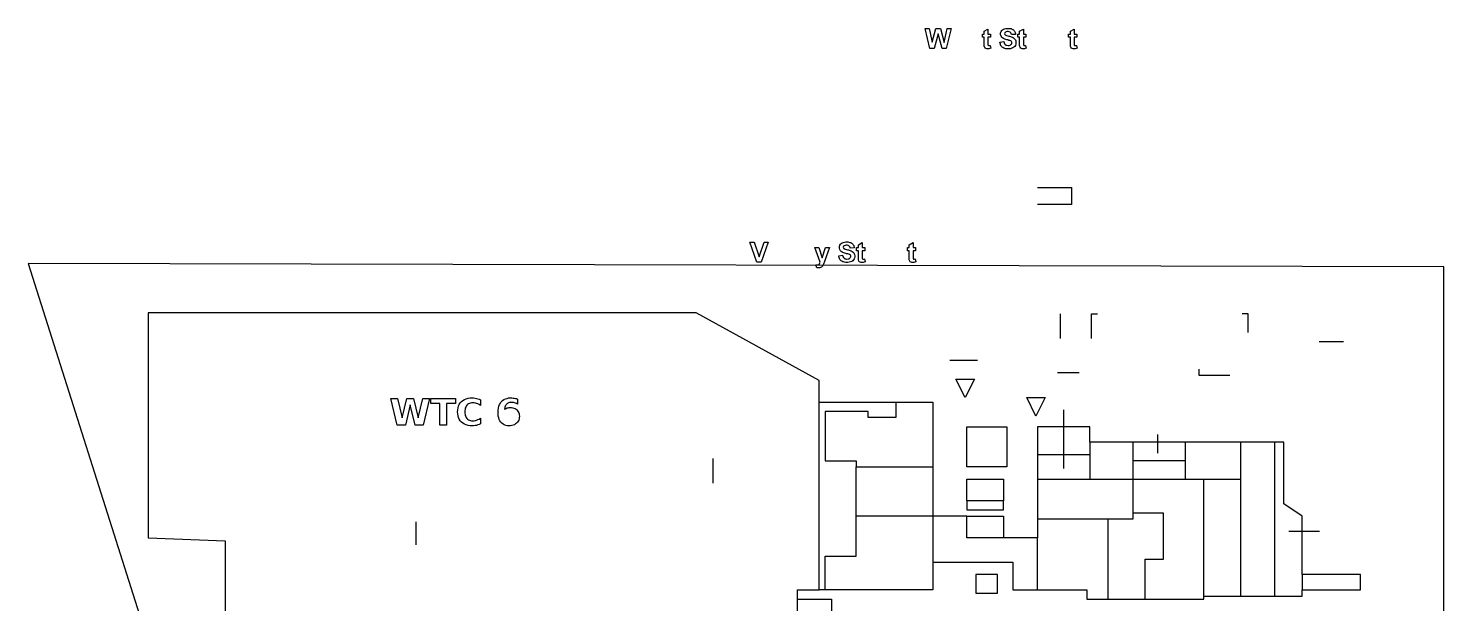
# Model space of a CAD drawing. Header units: metres. Extents: x 0 to 180, y 0 to 109.
# Drawn here: x 76.1 to 180, y 67 to 109.2 of the extents above; entities that cross this region are included whole.
import ezdxf

# ---------------------------------------------------------------- set-up
doc = ezdxf.new("R2010")
doc.units = ezdxf.units.M
doc.layers.add('DOOR', color=3, linetype='Continuous')
doc.layers.add('WALL', color=7, linetype='Continuous')

msp = doc.modelspace()

# ---------------------------------------------------------------- linework, layer by layer
at = {"layer": 'DOOR'}
for p, q in [((147.15, 77.08), (145.8, 77.08)), ((147.04, 74.59), (145.68, 74.59)), ((145.68, 73.92), (147.04, 73.92))]:
    msp.add_line(p, q, dxfattribs=at)
at = {"layer": 'WALL'}
for p, q in [((142.29, 107.76), (141.95, 109.21)), ((141.95, 109.21), (142.25, 109.21)), ((142.25, 109.21), (142.47, 108.21)), ((142.47, 108.21), (142.73, 109.21)), ((142.73, 109.21), (143.08, 109.21)), ((143.08, 109.21), (143.34, 108.19)), ((143.34, 108.19), (143.56, 109.21)), ((143.85, 109.21), (143.5, 107.76)), ((143.56, 109.21), (143.85, 109.21)), ((146.28, 109.02), (146.56, 109.18)), ((146.56, 109.18), (146.56, 108.81)), ((147.53, 109), (147.57, 109.07)), ((147.57, 109.07), (147.63, 109.12)), ((147.63, 109.12), (147.69, 109.17)), ((147.69, 109.17), (147.77, 109.2)), ((147.77, 109.2), (147.86, 109.22)), ((147.86, 109.22), (147.96, 109.23)), ((147.96, 109.23), (148.1, 109.23)), ((148.1, 109.23), (148.18, 109.22)), ((148.18, 109.22), (148.26, 109.21)), ((148.26, 109.21), (148.32, 109.18)), ((148.32, 109.18), (148.38, 109.15)), ((148.38, 109.15), (148.43, 109.12)), ((148.43, 109.12), (148.47, 109.07)), ((148.47, 109.07), (148.51, 109.03)), ((148.88, 109.02), (149.16, 109.18)), ((149.16, 109.18), (149.16, 108.81)), ((152.61, 109.02), (152.89, 109.18)), ((152.89, 109.18), (152.89, 108.81)), ((142.9, 108.84), (142.61, 107.76)), ((143.19, 107.76), (142.9, 108.84)), ((146.15, 108.59), (146.15, 108.81)), ((146.15, 108.81), (146.28, 108.81)), ((146.28, 108.59), (146.15, 108.59)), ((146.28, 108.81), (146.28, 109.02)), ((146.28, 108.13), (146.28, 108.59)), ((146.28, 108.04), (146.28, 108.13)), ((146.28, 107.97), (146.28, 108.04)), ((146.56, 108.81), (146.75, 108.81)), ((146.75, 108.59), (146.56, 108.59)), ((146.56, 108.59), (146.56, 108.16)), ((146.56, 108.16), (146.56, 108.09)), ((146.56, 108.09), (146.56, 108.02)), ((146.56, 108.02), (146.59, 107.97)), ((146.75, 108.81), (146.75, 108.59)), ((147.43, 108.23), (147.72, 108.26)), ((147.45, 108.15), (147.43, 108.23)), ((147.47, 108.08), (147.45, 108.15)), ((147.49, 108.01), (147.47, 108.08)), ((147.49, 108.87), (147.5, 108.94)), ((147.49, 108.77), (147.49, 108.87)), ((147.52, 108.67), (147.49, 108.77)), ((147.53, 107.96), (147.49, 108.01)), ((147.5, 108.94), (147.53, 109)), ((147.58, 108.58), (147.52, 108.67)), ((147.62, 108.54), (147.58, 108.58)), ((147.7, 108.48), (147.62, 108.54)), ((147.75, 108.46), (147.7, 108.48)), ((147.72, 108.26), (147.74, 108.17)), ((147.74, 108.17), (147.78, 108.1)), ((147.81, 108.43), (147.75, 108.46)), ((147.79, 108.91), (147.77, 108.85)), ((147.77, 108.85), (147.79, 108.79)), ((147.78, 108.1), (147.82, 108.05)), ((147.84, 108.96), (147.79, 108.91)), ((147.79, 108.79), (147.83, 108.75)), ((147.88, 108.41), (147.81, 108.43)), ((147.82, 108.05), (147.88, 108.01)), ((147.83, 108.75), (147.91, 108.71)), ((147.9, 108.98), (147.84, 108.96)), ((147.95, 108.39), (147.88, 108.41)), ((147.97, 108.99), (147.9, 108.98)), ((147.91, 108.71), (148.01, 108.68)), ((148.01, 108.38), (147.95, 108.39)), ((148.05, 108.99), (147.97, 108.99)), ((148.01, 108.68), (148.08, 108.66)), ((148.1, 108.35), (148.01, 108.38)), ((148.12, 108.98), (148.05, 108.99)), ((148.08, 108.66), (148.15, 108.65)), ((148.17, 108.34), (148.1, 108.35)), ((148.18, 108.96), (148.12, 108.98)), ((148.15, 108.65), (148.21, 108.63)), ((148.23, 108.31), (148.17, 108.34)), ((148.24, 108.9), (148.18, 108.96)), ((148.2, 108), (148.25, 108.04)), ((148.21, 108.63), (148.27, 108.61)), ((148.29, 108.27), (148.23, 108.31)), ((148.26, 108.85), (148.24, 108.9)), ((148.25, 108.04), (148.29, 108.08)), ((148.28, 108.78), (148.26, 108.85)), ((148.27, 108.61), (148.36, 108.58)), ((148.57, 108.79), (148.28, 108.78)), ((148.32, 108.21), (148.29, 108.27)), ((148.29, 108.08), (148.32, 108.15)), ((148.32, 108.15), (148.32, 108.21)), ((148.36, 108.58), (148.43, 108.54)), ((148.43, 108.54), (148.49, 108.49)), ((148.49, 108.49), (148.54, 108.44)), ((148.51, 109.03), (148.53, 108.97)), ((148.53, 108.97), (148.56, 108.92)), ((148.54, 108.44), (148.58, 108.38)), ((148.56, 108.92), (148.57, 108.86)), ((148.57, 108.86), (148.57, 108.79)), ((148.6, 108.06), (148.57, 107.98)), ((148.58, 108.38), (148.6, 108.31)), ((148.6, 108.31), (148.61, 108.22)), ((148.61, 108.14), (148.6, 108.06)), ((148.61, 108.22), (148.61, 108.14)), ((148.75, 108.59), (148.75, 108.81)), ((148.75, 108.81), (148.88, 108.81)), ((148.88, 108.59), (148.75, 108.59)), ((148.88, 108.81), (148.88, 109.02)), ((148.88, 108.13), (148.88, 108.59)), ((148.88, 108.04), (148.88, 108.13)), ((148.88, 107.97), (148.88, 108.04)), ((149.16, 108.81), (149.35, 108.81)), ((149.35, 108.59), (149.16, 108.59)), ((149.16, 108.59), (149.16, 108.16)), ((149.16, 108.16), (149.16, 108.09)), ((149.16, 108.09), (149.16, 108.02)), ((149.16, 108.02), (149.19, 107.97)), ((149.35, 108.81), (149.35, 108.59)), ((152.48, 108.59), (152.48, 108.81)), ((152.48, 108.81), (152.61, 108.81)), ((152.61, 108.59), (152.48, 108.59)), ((152.61, 108.81), (152.61, 109.02)), ((152.61, 108.13), (152.61, 108.59)), ((152.61, 108.04), (152.61, 108.13)), ((152.61, 107.97), (152.61, 108.04)), ((152.89, 108.81), (153.08, 108.81)), ((153.08, 108.59), (152.89, 108.59)), ((152.89, 108.59), (152.89, 108.16)), ((152.89, 108.16), (152.89, 108.09)), ((152.89, 108.09), (152.89, 108.02)), ((152.89, 108.02), (152.92, 107.97)), ((153.08, 108.81), (153.08, 108.59)), ((142.61, 107.76), (142.29, 107.76)), ((143.5, 107.76), (143.19, 107.76)), ((146.29, 107.91), (146.28, 107.97)), ((146.32, 107.84), (146.29, 107.91)), ((146.36, 107.79), (146.32, 107.84)), ((146.41, 107.76), (146.36, 107.79)), ((146.48, 107.74), (146.41, 107.76)), ((146.55, 107.73), (146.48, 107.74)), ((146.63, 107.74), (146.55, 107.73)), ((146.59, 107.97), (146.66, 107.97)), ((146.7, 107.75), (146.63, 107.74)), ((146.66, 107.97), (146.72, 107.98)), ((146.77, 107.77), (146.7, 107.75)), ((146.72, 107.98), (146.77, 107.77)), ((147.56, 107.9), (147.53, 107.96)), ((147.61, 107.86), (147.56, 107.9)), ((147.66, 107.82), (147.61, 107.86)), ((147.72, 107.79), (147.66, 107.82)), ((147.79, 107.76), (147.72, 107.79)), ((147.86, 107.74), (147.79, 107.76)), ((147.95, 107.73), (147.86, 107.74)), ((147.88, 108.01), (147.95, 107.99)), ((147.95, 107.99), (148.04, 107.98)), ((148.03, 107.73), (147.95, 107.73)), ((148.1, 107.73), (148.03, 107.73)), ((148.04, 107.98), (148.12, 107.98)), ((148.21, 107.74), (148.1, 107.73)), ((148.12, 107.98), (148.2, 108)), ((148.31, 107.77), (148.21, 107.74)), ((148.39, 107.8), (148.31, 107.77)), ((148.46, 107.85), (148.39, 107.8)), ((148.52, 107.91), (148.46, 107.85)), ((148.57, 107.98), (148.52, 107.91)), ((148.89, 107.91), (148.88, 107.97)), ((148.92, 107.84), (148.89, 107.91)), ((148.96, 107.79), (148.92, 107.84)), ((149.01, 107.76), (148.96, 107.79)), ((149.08, 107.74), (149.01, 107.76)), ((149.15, 107.73), (149.08, 107.74)), ((149.23, 107.74), (149.15, 107.73)), ((149.19, 107.97), (149.26, 107.97)), ((149.3, 107.75), (149.23, 107.74)), ((149.26, 107.97), (149.32, 107.98)), ((149.37, 107.77), (149.3, 107.75)), ((149.32, 107.98), (149.37, 107.77)), ((152.62, 107.91), (152.61, 107.97)), ((152.65, 107.84), (152.62, 107.91)), ((152.69, 107.79), (152.65, 107.84)), ((152.74, 107.76), (152.69, 107.79)), ((152.81, 107.74), (152.74, 107.76)), ((152.88, 107.73), (152.81, 107.74)), ((152.96, 107.74), (152.88, 107.73)), ((152.92, 107.97), (152.99, 107.97)), ((153.03, 107.75), (152.96, 107.74)), ((152.99, 107.97), (153.05, 107.98)), ((153.1, 107.77), (153.03, 107.75)), ((153.05, 107.98), (153.1, 107.77)), ((150.2, 97.55), (152.68, 97.55)), ((152.68, 97.55), (152.68, 96.31)), ((152.68, 96.31), (150.2, 96.31)), ((129.61, 92.09), (129.09, 93.55)), ((129.09, 93.55), (129.41, 93.55)), ((129.41, 93.55), (129.77, 92.47)), ((129.77, 92.47), (130.13, 93.55)), ((130.44, 93.55), (129.92, 92.09)), ((130.13, 93.55), (130.44, 93.55)), ((135.8, 93.46), (135.87, 93.5)), ((135.87, 93.5), (135.94, 93.54)), ((135.94, 93.54), (136.03, 93.56)), ((136.03, 93.56), (136.14, 93.57)), ((136.14, 93.57), (136.28, 93.57)), ((136.28, 93.57), (136.36, 93.56)), ((136.36, 93.56), (136.43, 93.54)), ((136.43, 93.54), (136.49, 93.52)), ((136.49, 93.52), (136.55, 93.49)), ((136.55, 93.49), (136.6, 93.45)), ((137.05, 93.35), (137.33, 93.52)), ((137.33, 93.52), (137.33, 93.15)), ((140.78, 93.35), (141.06, 93.52)), ((141.06, 93.52), (141.06, 93.15)), ((133.85, 93.15), (134.15, 93.15)), ((134.25, 92.09), (133.85, 93.15)), ((134.15, 93.15), (134.4, 92.4)), ((134.4, 92.4), (134.65, 93.15)), ((134.94, 93.15), (134.56, 92.13)), ((134.65, 93.15), (134.94, 93.15)), ((135.61, 92.56), (135.89, 92.59)), ((135.62, 92.49), (135.61, 92.56)), ((135.64, 92.42), (135.62, 92.49)), ((135.66, 93.2), (135.67, 93.27)), ((135.66, 93.11), (135.66, 93.2)), ((135.69, 93.01), (135.66, 93.11)), ((135.67, 93.27), (135.7, 93.34)), ((135.75, 92.91), (135.69, 93.01)), ((135.7, 93.34), (135.74, 93.4)), ((135.74, 93.4), (135.8, 93.46)), ((135.79, 92.87), (135.75, 92.91)), ((135.87, 92.82), (135.79, 92.87)), ((135.92, 92.79), (135.87, 92.82)), ((135.89, 92.59), (135.92, 92.51)), ((135.98, 92.77), (135.92, 92.79)), ((135.92, 92.51), (135.95, 92.43)), ((135.96, 93.25), (135.94, 93.19)), ((135.94, 93.19), (135.96, 93.12)), ((135.95, 92.43), (136, 92.38)), ((136.01, 93.29), (135.96, 93.25)), ((135.96, 93.12), (136.01, 93.08)), ((136.05, 92.75), (135.98, 92.77)), ((136.07, 93.31), (136.01, 93.29)), ((136.01, 93.08), (136.08, 93.05)), ((136.12, 92.73), (136.05, 92.75)), ((136.15, 93.33), (136.07, 93.31)), ((136.08, 93.05), (136.19, 93.02)), ((136.18, 92.71), (136.12, 92.73)), ((136.23, 93.33), (136.15, 93.33)), ((136.27, 92.69), (136.18, 92.71)), ((136.19, 93.02), (136.25, 93)), ((136.3, 93.32), (136.23, 93.33)), ((136.25, 93), (136.32, 92.98)), ((136.34, 92.67), (136.27, 92.69)), ((136.35, 93.29), (136.3, 93.32)), ((136.32, 92.98), (136.38, 92.97)), ((136.4, 92.65), (136.34, 92.67)), ((136.41, 93.24), (136.35, 93.29)), ((136.38, 92.97), (136.44, 92.95)), ((136.47, 92.6), (136.4, 92.65)), ((136.44, 93.19), (136.41, 93.24)), ((136.45, 93.12), (136.44, 93.19)), ((136.44, 92.95), (136.53, 92.91)), ((136.75, 93.13), (136.45, 93.12)), ((136.46, 92.42), (136.49, 92.49)), ((136.49, 92.55), (136.47, 92.6)), ((136.49, 92.49), (136.49, 92.55)), ((136.53, 92.91), (136.6, 92.88)), ((136.6, 93.45), (136.64, 93.41)), ((136.6, 92.88), (136.66, 92.83)), ((136.64, 93.41), (136.68, 93.36)), ((136.66, 92.83), (136.71, 92.78)), ((136.68, 93.36), (136.71, 93.31)), ((136.71, 93.31), (136.73, 93.26)), ((136.71, 92.78), (136.75, 92.71)), ((136.73, 93.26), (136.74, 93.2)), ((136.74, 93.2), (136.75, 93.13)), ((136.75, 92.71), (136.77, 92.64)), ((136.77, 92.64), (136.79, 92.56)), ((136.79, 92.47), (136.77, 92.39)), ((136.79, 92.56), (136.79, 92.47)), ((136.92, 92.92), (136.92, 93.15)), ((136.92, 93.15), (137.05, 93.15)), ((137.05, 92.92), (136.92, 92.92)), ((137.05, 93.15), (137.05, 93.35)), ((137.05, 92.46), (137.05, 92.92)), ((137.05, 92.38), (137.05, 92.46)), ((137.33, 93.15), (137.52, 93.15)), ((137.52, 92.92), (137.33, 92.92)), ((137.33, 92.92), (137.33, 92.5)), ((137.33, 92.5), (137.33, 92.42)), ((137.52, 93.15), (137.52, 92.92)), ((140.65, 92.92), (140.65, 93.15)), ((140.65, 93.15), (140.78, 93.15)), ((140.78, 92.92), (140.65, 92.92)), ((140.78, 93.15), (140.78, 93.35)), ((140.78, 92.46), (140.78, 92.92)), ((140.78, 92.38), (140.78, 92.46)), ((141.06, 93.15), (141.25, 93.15)), ((141.25, 92.92), (141.06, 92.92)), ((141.06, 92.92), (141.06, 92.5)), ((141.06, 92.5), (141.06, 92.42)), ((141.25, 93.15), (141.25, 92.92)), ((76.14, 91.98), (104.59, 2.35)), ((180, 91.75), (76.14, 91.98)), ((129.92, 92.09), (129.61, 92.09)), ((134, 91.67), (133.92, 91.9)), ((133.92, 91.9), (133.98, 91.89)), ((133.98, 91.89), (134.07, 91.89)), ((134.08, 91.66), (134, 91.67)), ((134.07, 91.89), (134.14, 91.91)), ((134.15, 91.67), (134.08, 91.66)), ((134.14, 91.91), (134.2, 91.96)), ((134.22, 91.68), (134.15, 91.67)), ((134.2, 91.96), (134.23, 92.03)), ((134.28, 91.69), (134.22, 91.68)), ((134.23, 92.03), (134.25, 92.09)), ((134.35, 91.73), (134.28, 91.69)), ((134.4, 91.78), (134.35, 91.73)), ((134.44, 91.82), (134.4, 91.78)), ((134.47, 91.89), (134.44, 91.82)), ((134.5, 91.95), (134.47, 91.89)), ((134.56, 92.13), (134.5, 91.95)), ((135.66, 92.35), (135.64, 92.42)), ((135.7, 92.29), (135.66, 92.35)), ((135.74, 92.24), (135.7, 92.29)), ((135.78, 92.19), (135.74, 92.24)), ((135.84, 92.15), (135.78, 92.19)), ((135.9, 92.12), (135.84, 92.15)), ((135.96, 92.1), (135.9, 92.12)), ((136.04, 92.08), (135.96, 92.1)), ((136, 92.38), (136.06, 92.34)), ((136.12, 92.07), (136.04, 92.08)), ((136.06, 92.34), (136.13, 92.32)), ((136.21, 92.07), (136.12, 92.07)), ((136.13, 92.32), (136.21, 92.31)), ((136.21, 92.31), (136.3, 92.32)), ((136.27, 92.07), (136.21, 92.07)), ((136.38, 92.08), (136.27, 92.07)), ((136.3, 92.32), (136.37, 92.34)), ((136.37, 92.34), (136.42, 92.37)), ((136.48, 92.1), (136.38, 92.08)), ((136.42, 92.37), (136.46, 92.42)), ((136.56, 92.14), (136.48, 92.1)), ((136.64, 92.19), (136.56, 92.14)), ((136.69, 92.25), (136.64, 92.19)), ((136.74, 92.32), (136.69, 92.25)), ((136.77, 92.39), (136.74, 92.32)), ((137.05, 92.31), (137.05, 92.38)), ((137.06, 92.25), (137.05, 92.31)), ((137.09, 92.17), (137.06, 92.25)), ((137.13, 92.12), (137.09, 92.17)), ((137.19, 92.09), (137.13, 92.12)), ((137.25, 92.07), (137.19, 92.09)), ((137.32, 92.07), (137.25, 92.07)), ((137.4, 92.07), (137.32, 92.07)), ((137.33, 92.42), (137.33, 92.36)), ((137.33, 92.36), (137.37, 92.31)), ((137.37, 92.31), (137.44, 92.3)), ((137.47, 92.09), (137.4, 92.07)), ((137.44, 92.3), (137.49, 92.32)), ((137.54, 92.11), (137.47, 92.09)), ((137.49, 92.32), (137.54, 92.11)), ((140.78, 92.31), (140.78, 92.38)), ((140.79, 92.25), (140.78, 92.31)), ((140.82, 92.17), (140.79, 92.25)), ((140.86, 92.12), (140.82, 92.17)), ((140.92, 92.09), (140.86, 92.12)), ((140.98, 92.07), (140.92, 92.09)), ((141.05, 92.07), (140.98, 92.07)), ((141.13, 92.07), (141.05, 92.07)), ((141.06, 92.42), (141.06, 92.36)), ((141.06, 92.36), (141.1, 92.31)), ((141.1, 92.31), (141.17, 92.3)), ((141.2, 92.09), (141.13, 92.07)), ((141.17, 92.3), (141.23, 92.32)), ((141.27, 92.11), (141.2, 92.09)), ((141.23, 92.32), (141.27, 92.11)), ((180, 2.35), (180, 91.75)), ((84.95, 88.37), (84.95, 71.88)), ((125.14, 88.37), (84.95, 88.37)), ((134.17, 83.4), (125.14, 88.37)), ((151.89, 86.49), (151.89, 88.29)), ((154.15, 86.49), (154.15, 88.29)), ((154.15, 88.29), (154.6, 88.29)), ((165.66, 88.29), (165.21, 88.29)), ((165.66, 86.94), (165.66, 88.29)), ((170.86, 86.26), (172.66, 86.26)), ((143.76, 84.91), (145.8, 84.91)), ((162.05, 83.78), (162.05, 84.23)), ((134.17, 68.05), (134.17, 83.4)), ((144.89, 82.16), (144.21, 83.51)), ((144.21, 83.51), (145.57, 83.51)), ((145.57, 83.51), (144.89, 82.16)), ((151.67, 84), (153.25, 84)), ((164.31, 83.78), (162.05, 83.78)), ((102.75, 82.1), (103.24, 82.1)), ((103.22, 80.13), (102.75, 82.1)), ((103.24, 82.1), (103.58, 80.67)), ((103.58, 80.67), (103.92, 82.1)), ((103.92, 82.1), (104.41, 82.1)), ((104.41, 82.1), (104.75, 80.67)), ((104.75, 80.67), (105.09, 82.1)), ((105.09, 82.1), (105.58, 82.1)), ((105.58, 82.1), (105.11, 80.13)), ((105.68, 82.1), (107.5, 82.1)), ((105.68, 81.72), (105.68, 82.1)), ((107.5, 82.1), (107.5, 81.72)), ((108.15, 82.01), (108.27, 82.07)), ((108.27, 82.07), (108.41, 82.11)), ((108.41, 82.11), (108.56, 82.13)), ((108.56, 82.13), (108.71, 82.14)), ((108.71, 82.14), (108.82, 82.13)), ((108.82, 82.13), (108.93, 82.12)), ((108.93, 82.12), (109.03, 82.1)), ((109.03, 82.1), (109.13, 82.07)), ((109.13, 82.07), (109.23, 82.03)), ((111.04, 82.01), (111.15, 82.06)), ((111.15, 82.06), (111.27, 82.1)), ((111.27, 82.1), (111.39, 82.13)), ((111.39, 82.13), (111.53, 82.13)), ((111.53, 82.13), (111.62, 82.13)), ((111.62, 82.13), (111.71, 82.12)), ((111.71, 82.12), (111.8, 82.11)), ((111.8, 82.11), (111.88, 82.1)), ((111.88, 82.1), (111.97, 82.08)), ((111.97, 82.08), (112.05, 82.05)), ((112.05, 82.05), (112.05, 81.68)), ((150.08, 80.8), (149.41, 82.16)), ((149.41, 82.16), (150.76, 82.16)), ((150.76, 82.16), (150.08, 80.8)), ((104.16, 81.63), (103.81, 80.13)), ((104.52, 80.13), (104.16, 81.63)), ((106.33, 81.72), (105.68, 81.72)), ((106.33, 80.13), (106.33, 81.72)), ((107.5, 81.72), (106.84, 81.72)), ((106.84, 81.72), (106.84, 80.13)), ((107.64, 81.11), (107.65, 81.26)), ((107.65, 80.96), (107.64, 81.11)), ((107.65, 81.26), (107.68, 81.4)), ((107.68, 81.4), (107.72, 81.54)), ((107.72, 81.54), (107.77, 81.65)), ((107.77, 81.65), (107.84, 81.76)), ((107.84, 81.76), (107.93, 81.86)), ((107.93, 81.86), (108.03, 81.94)), ((108.03, 81.94), (108.15, 82.01)), ((108.19, 81.3), (108.17, 81.21)), ((108.17, 81.21), (108.17, 81.11)), ((108.17, 81.11), (108.17, 81.01)), ((108.17, 81.01), (108.19, 80.92)), ((108.21, 81.39), (108.19, 81.3)), ((108.24, 81.46), (108.21, 81.39)), ((108.28, 81.53), (108.24, 81.46)), ((108.33, 81.59), (108.28, 81.53)), ((108.38, 81.65), (108.33, 81.59)), ((108.44, 81.69), (108.38, 81.65)), ((108.51, 81.72), (108.44, 81.69)), ((108.59, 81.75), (108.51, 81.72)), ((108.67, 81.76), (108.59, 81.75)), ((108.75, 81.77), (108.67, 81.76)), ((108.85, 81.76), (108.75, 81.77)), ((108.95, 81.75), (108.85, 81.76)), ((109.04, 81.72), (108.95, 81.75)), ((109.14, 81.69), (109.04, 81.72)), ((109.23, 81.64), (109.14, 81.69)), ((109.23, 82.03), (109.32, 81.99)), ((109.32, 81.58), (109.23, 81.64)), ((109.32, 81.99), (109.32, 81.58)), ((110.61, 81.08), (110.62, 81.24)), ((110.61, 80.93), (110.61, 81.08)), ((110.62, 81.24), (110.64, 81.39)), ((110.64, 81.39), (110.67, 81.52)), ((110.67, 81.52), (110.72, 81.64)), ((110.72, 81.64), (110.78, 81.75)), ((110.78, 81.75), (110.85, 81.85)), ((110.85, 81.85), (110.94, 81.94)), ((110.94, 81.94), (111.04, 82.01)), ((111.1, 81.38), (111.09, 81.3)), ((111.09, 81.3), (111.15, 81.34)), ((111.12, 81.45), (111.1, 81.38)), ((111.14, 81.52), (111.12, 81.45)), ((111.17, 81.58), (111.14, 81.52)), ((111.15, 81.34), (111.22, 81.37)), ((111.2, 81.63), (111.17, 81.58)), ((111.24, 81.67), (111.2, 81.63)), ((111.22, 81.37), (111.28, 81.4)), ((111.29, 81.71), (111.24, 81.67)), ((111.28, 81.4), (111.35, 81.41)), ((111.34, 81.74), (111.29, 81.71)), ((111.39, 81.77), (111.34, 81.74)), ((111.35, 81.41), (111.43, 81.43)), ((111.46, 81.79), (111.39, 81.77)), ((111.43, 81.43), (111.51, 81.43)), ((111.52, 81.8), (111.46, 81.79)), ((111.51, 81.43), (111.6, 81.42)), ((111.6, 81.8), (111.52, 81.8)), ((111.67, 81.8), (111.6, 81.8)), ((111.6, 81.42), (111.69, 81.41)), ((111.74, 81.79), (111.67, 81.8)), ((111.69, 81.41), (111.78, 81.38)), ((111.81, 81.77), (111.74, 81.79)), ((111.78, 81.38), (111.86, 81.35)), ((111.89, 81.75), (111.81, 81.77)), ((111.86, 81.35), (111.93, 81.31)), ((111.97, 81.72), (111.89, 81.75)), ((111.93, 81.31), (111.99, 81.25)), ((112.05, 81.68), (111.97, 81.72)), ((111.99, 81.25), (112.05, 81.19)), ((112.05, 81.19), (112.1, 81.12)), ((112.1, 81.12), (112.13, 81.05)), ((112.13, 81.05), (112.16, 80.97)), ((134.17, 81.82), (142.52, 81.82)), ((137.78, 81.14), (134.62, 81.14)), ((134.62, 81.14), (134.62, 77.53)), ((137.78, 80.69), (137.78, 81.14)), ((139.81, 81.82), (139.81, 80.69)), ((142.52, 81.82), (142.52, 68.05)), ((152.12, 76.96), (152.12, 81.25)), ((103.81, 80.13), (103.22, 80.13)), ((105.11, 80.13), (104.52, 80.13)), ((106.84, 80.13), (106.33, 80.13)), ((107.68, 80.82), (107.65, 80.96)), ((107.72, 80.69), (107.68, 80.82)), ((107.77, 80.57), (107.72, 80.69)), ((107.84, 80.46), (107.77, 80.57)), ((107.93, 80.36), (107.84, 80.46)), ((108.03, 80.28), (107.93, 80.36)), ((108.15, 80.21), (108.03, 80.28)), ((108.27, 80.16), (108.15, 80.21)), ((108.19, 80.92), (108.21, 80.84)), ((108.21, 80.84), (108.24, 80.76)), ((108.24, 80.76), (108.28, 80.69)), ((108.41, 80.12), (108.27, 80.16)), ((108.28, 80.69), (108.33, 80.63)), ((108.33, 80.63), (108.38, 80.58)), ((108.38, 80.58), (108.44, 80.53)), ((108.56, 80.09), (108.41, 80.12)), ((108.44, 80.53), (108.51, 80.5)), ((108.51, 80.5), (108.59, 80.48)), ((108.71, 80.09), (108.56, 80.09)), ((108.59, 80.48), (108.67, 80.46)), ((108.67, 80.46), (108.75, 80.46)), ((108.82, 80.09), (108.71, 80.09)), ((108.75, 80.46), (108.85, 80.46)), ((108.93, 80.1), (108.82, 80.09)), ((108.85, 80.46), (108.95, 80.48)), ((109.03, 80.12), (108.93, 80.1)), ((108.95, 80.48), (109.04, 80.5)), ((109.13, 80.15), (109.03, 80.12)), ((109.04, 80.5), (109.14, 80.54)), ((109.23, 80.19), (109.13, 80.15)), ((109.14, 80.54), (109.23, 80.58)), ((109.23, 80.58), (109.32, 80.64)), ((109.32, 80.23), (109.23, 80.19)), ((109.32, 80.64), (109.32, 80.23)), ((110.63, 80.79), (110.61, 80.93)), ((110.66, 80.66), (110.63, 80.79)), ((110.7, 80.54), (110.66, 80.66)), ((110.75, 80.44), (110.7, 80.54)), ((110.82, 80.35), (110.75, 80.44)), ((110.89, 80.27), (110.82, 80.35)), ((110.98, 80.2), (110.89, 80.27)), ((111.07, 80.15), (110.98, 80.2)), ((111.18, 80.12), (111.07, 80.15)), ((111.29, 80.09), (111.18, 80.12)), ((111.42, 80.09), (111.29, 80.09)), ((111.53, 80.09), (111.42, 80.09)), ((111.63, 80.11), (111.53, 80.09)), ((111.73, 80.14), (111.63, 80.11)), ((111.82, 80.17), (111.73, 80.14)), ((111.9, 80.22), (111.82, 80.17)), ((111.97, 80.28), (111.9, 80.22)), ((112.04, 80.35), (111.97, 80.28)), ((112.09, 80.42), (112.04, 80.35)), ((112.13, 80.5), (112.09, 80.42)), ((112.16, 80.59), (112.13, 80.5)), ((112.16, 80.97), (112.17, 80.88)), ((112.17, 80.68), (112.16, 80.59)), ((112.17, 80.88), (112.18, 80.79)), ((112.18, 80.79), (112.17, 80.68)), ((139.81, 80.69), (137.78, 80.69)), ((145, 80.01), (147.94, 80.01)), ((145, 77.08), (145, 80.01)), ((147.94, 80.01), (147.94, 77.08)), ((154.04, 80.01), (150.2, 80.01)), ((150.2, 80.01), (150.2, 71.88)), ((154.04, 78.88), (154.04, 80.01)), ((159.03, 78.09), (159.03, 79.45)), ((150.2, 77.98), (154.04, 77.98)), ((168.26, 78.88), (154.04, 78.88)), ((154.04, 78.88), (154.04, 76.17)), ((157.2, 78.88), (157.2, 73.24)), ((161.03, 78.88), (161.03, 76.17)), ((165.1, 78.88), (165.1, 67.6)), ((167.58, 78.88), (167.58, 67.6)), ((168.26, 74.37), (168.26, 78.88)), ((126.38, 77.68), (126.38, 75.88)), ((134.62, 77.53), (136.88, 77.53)), ((136.88, 77.53), (136.88, 77.08)), ((136.88, 77.08), (142.52, 77.08)), ((136.88, 70.53), (136.88, 77.08)), ((145.8, 77.08), (145, 77.08)), ((147.94, 77.08), (147.15, 77.08)), ((161.03, 77.53), (157.2, 77.53)), ((145, 76.17), (147.71, 76.17)), ((145, 74.59), (145, 76.17)), ((147.71, 76.17), (147.71, 74.59)), ((150.2, 76.17), (165.1, 76.17)), ((162.39, 67.6), (162.39, 76.17)), ((145.68, 74.59), (145, 74.59)), ((147.71, 74.59), (145, 74.59)), ((145, 74.59), (145, 73.92)), ((145, 73.92), (145.68, 73.92)), ((147.71, 74.59), (147.04, 74.59)), ((147.04, 73.92), (147.71, 73.92)), ((147.71, 73.92), (147.71, 74.59)), ((169.61, 73.47), (168.26, 74.37)), ((104.59, 73.05), (104.59, 71.36)), ((142.52, 73.47), (136.88, 73.47)), ((145, 73.47), (142.52, 73.47)), ((145, 71.88), (145, 73.47)), ((145, 73.47), (147.71, 73.47)), ((147.71, 73.47), (147.71, 71.88)), ((157.2, 73.24), (150.2, 73.24)), ((155.39, 67.37), (155.39, 73.24)), ((159.45, 73.69), (157.2, 73.69)), ((159.45, 70.3), (159.45, 73.69)), ((169.61, 69.18), (169.61, 73.47)), ((84.95, 71.88), (90.59, 71.66)), ((150.2, 71.88), (145, 71.88)), ((150.2, 68.05), (150.2, 71.88)), ((168.63, 72.36), (170.88, 72.36)), ((90.59, 71.66), (90.59, 63.08)), ((134.62, 68.05), (134.62, 70.53)), ((134.62, 70.53), (136.88, 70.53)), ((142.52, 70.08), (148.39, 70.08)), ((148.39, 70.08), (148.39, 68.05)), ((158.1, 67.37), (158.1, 70.3)), ((158.1, 70.3), (159.45, 70.3)), ((145.68, 69.18), (145.68, 67.82)), ((147.26, 69.18), (145.68, 69.18)), ((147.26, 67.82), (147.26, 69.18)), ((173.9, 69.18), (169.61, 69.18)), ((169.61, 69.18), (169.61, 68.05)), ((173.9, 68.05), (173.9, 69.18)), ((132.59, 62.63), (132.59, 68.05)), ((132.59, 68.05), (134.17, 68.05)), ((142.52, 68.05), (134.17, 68.05)), ((145.68, 67.82), (147.26, 67.82)), ((148.39, 68.05), (150.2, 68.05)), ((150.2, 68.05), (153.81, 68.05)), ((153.81, 68.05), (153.81, 67.37)), ((162.39, 67.37), (162.39, 67.6)), ((162.39, 67.6), (169.61, 67.6)), ((169.61, 67.6), (169.61, 68.05)), ((169.61, 68.05), (173.9, 68.05)), ((132.59, 67.37), (135.07, 67.37)), ((135.07, 67.37), (135.07, 66.01)), ((153.81, 67.37), (162.39, 67.37))]:
    msp.add_line(p, q, dxfattribs=at)

doc.saveas('drawing.dxf')
